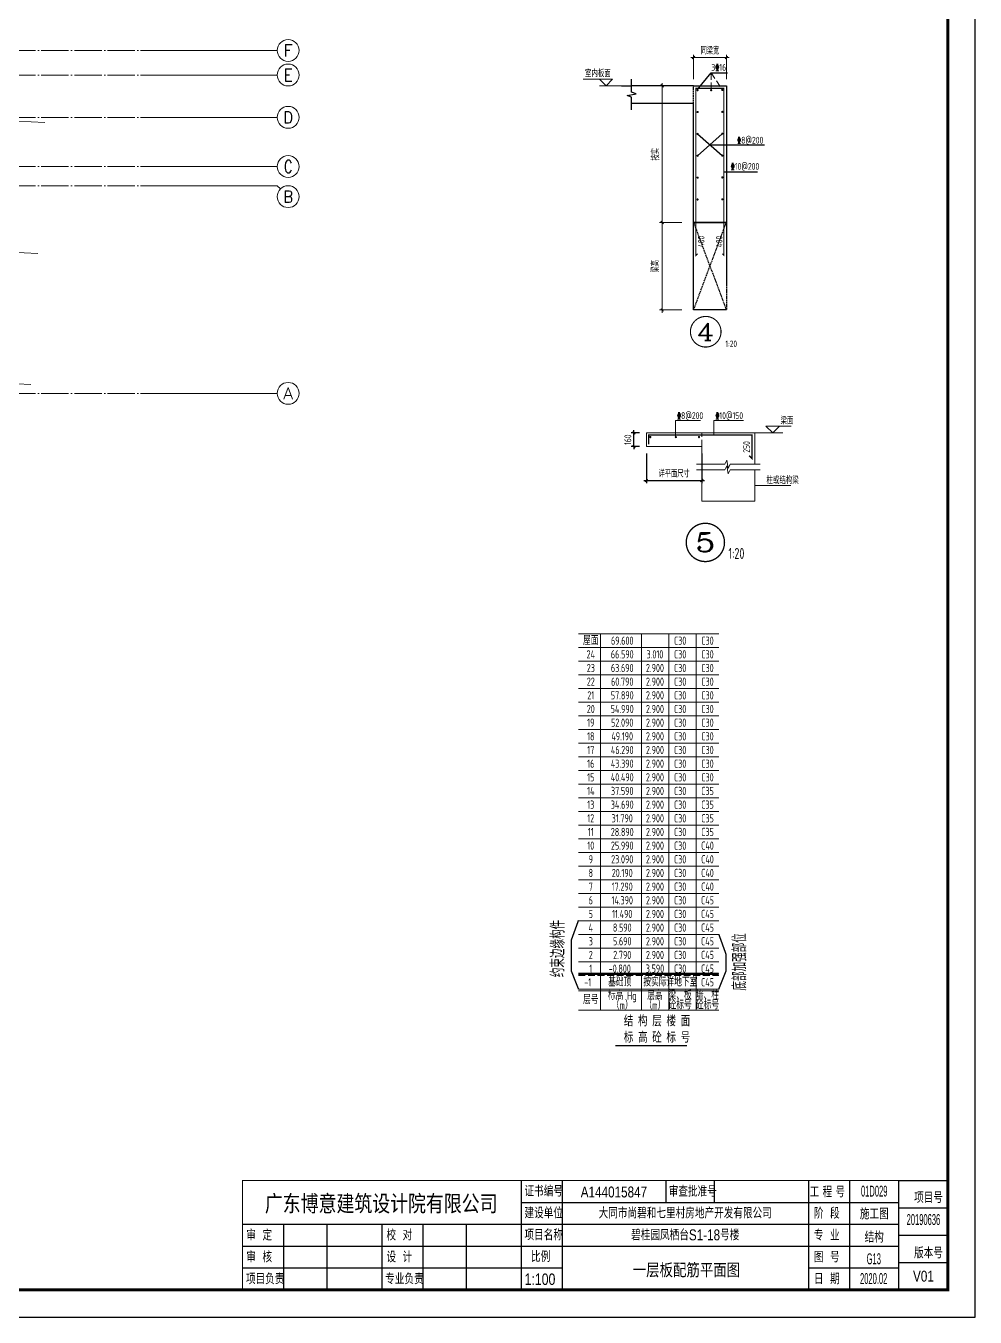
# Model space of a CAD drawing. Extents: x 5874492 to 7194610, y -939842 to -279257.
# Drawn here: x 6656207 to 6690930, y -487210 to -439957 of the extents above; entities that cross this region are included whole.
import ezdxf
from ezdxf.enums import TextEntityAlignment as Align

# ---------------------------------------------------------------- set-up
doc = ezdxf.new("R2010")
doc.units = 0
doc.header["$LTSCALE"] = 1000
doc.linetypes.add('DASH', pattern=[0.35, 0.25, -0.1])
doc.linetypes.add('DOTE', pattern=[2.42, 2, -0.2, 0.02, -0.2])
for name, color, linetype, lineweight in [('A-大样-结构墙线', 140, 'Continuous', 50), ('A-标注-标高标注', 3, 'Continuous', 15), ('A-标注-轴号', 3, 'Continuous', 15), ('A-标注-轴号文字', 7, 'Continuous', 15), ('A-轴线-塔楼', 1, 'DOTE', 9), ('S-基础-BASE', 4, 'DASH', 20), ('S-墙柱-WALL', 6, 'Continuous', 20), ('S-大样-REIN', 1, 'Continuous', 20), ('S-大样-标高', 3, 'Continuous', 20), ('S-板-BEAM', 4, 'DASH', 20), ('S-板-DIM', 3, 'Continuous', 20), ('S-板-大样索引', 3, 'Continuous', 20), ('S-板-楼板负筋', 1, 'Continuous', 20), ('S-轴网-轴号', 3, 'Continuous', 20), ('S-通用-TEXT', 7, 'Continuous', 20)]:
    doc.layers.add(name, color=color, linetype=linetype, lineweight=lineweight)
for name, color, linetype in [('BEAM', 4, 'DASH'), ('DIM', 3, 'Continuous'), ('DIM_IDEN', 3, 'Continuous'), ('DIM_SYMB', 3, 'Continuous'), ('PUB_TEXT', 7, 'Continuous'), ('REIN', 1, 'Continuous'), ('TEXT', 7, 'Continuous'), ('Y-云图图框', 7, 'Continuous')]:
    doc.layers.add(name, color=color, linetype=linetype)
doc.styles.add('_TCH_AXIS', font='COMPLEX.shx', dxfattribs={"bigfont": 'hztxt.shx'})
doc.styles.add('_TCH_DIM', font='tssdeng.shx', dxfattribs={"bigfont": 'hztxt.shx'})
doc.styles.add('_TCH_LABEL', font='COMPLEX', dxfattribs={"bigfont": 'GBCBIG'})
doc.styles.add('_YT_Name', font='', dxfattribs={"width": 0.8})
doc.styles.add('_YT_Sign_Text', font='ros.shx', dxfattribs={"width": 0.8, "bigfont": 'hztxt.shx'})
doc.styles.add('_YT_TK_Text', font='ros.shx', dxfattribs={"width": 0.8, "bigfont": 'hztxt.shx'})
doc.styles.add('COMP', font='COMPLEX.shx', dxfattribs={"bigfont": 'GBCBIG.shx'})
doc.styles.add('COMPLEX', font='COMPLEX')
doc.styles.get("Standard").update_dxf_attribs({"font": 'gbenor.shx', "bigfont": 'gbcbig.shx'})
doc.styles.add('TSSD_Dimension', font='tssdeng.shx', dxfattribs={"width": 0.7, "bigfont": 'tssdchn.shx'})
doc.styles.add('TSSD_NORM', font='tssdeng.shx', dxfattribs={"width": 0.7, "bigfont": 'tssdchn.shx'})
doc.styles.add('TSSD_Rein', font='tssdeng.shx', dxfattribs={"width": 0.7, "bigfont": 'hztxt.shx'})
doc.styles.get('_YT_Name').set_extended_font_data('SimHei')
doc.dimstyles.new('TSSD_20_100', dxfattribs={"dimtxt": 250, "dimasz": 100, "dimexe": 100, "dimexo": 250, "dimgap": 100, "dimtad": 1, "dimdec": 0, "dimlfac": 0.2, "dimzin": 0, "dimdsep": 46, "dimtxsty": 'TSSD_Dimension', "dimblk": 'ARCHTICK', "dimcen": 0, "dimdle": 100, "dimclrt": 7, "dimadec": 0, "dimazin": 0, "dimtfac": 1, "dimtdec": 0, "dimtix": 1, "dimtmove": 2, "dimatfit": 3, "dimfxl": 0, "dimtolj": 1, "dimtzin": 0, "dimarcsym": 0})
doc.dimstyles.new('TSSD_50_100', dxfattribs={"dimtxt": 250, "dimasz": 100, "dimexe": 100, "dimexo": 250, "dimgap": 100, "dimtad": 1, "dimdec": 0, "dimlfac": 0.5, "dimzin": 0, "dimdsep": 46, "dimtxsty": 'TSSD_Dimension', "dimblk": 'ARCHTICK', "dimcen": 0, "dimdle": 100, "dimclrt": 7, "dimadec": 0, "dimazin": 0, "dimtfac": 1, "dimtdec": 0, "dimtix": 1, "dimtmove": 2, "dimatfit": 3, "dimfxl": 0, "dimtolj": 1, "dimtzin": 0, "dimarcsym": 0})

# ---------------------------------------------------------------- blocks, each defined once
blk = doc.blocks.new('ECMCTK_A0_横_单行图名-横向图框会签栏-0')
for p, q in [((1022.98, 50), (1022.98, 26)), ((1023, 50), (1023, 10)), ((1037.98, 50), (1037.98, 10)), ((1075.8, 50), (1075.8, 42)), ((1093.48, 50), (1093.48, 42)), ((1128, 50), (1128, 10)), ((1143, 50), (1143, 10)), ((1161, 50.01), (1179, 50)), ((1161, 50.01), (1161, 10)), ((1023, 42), (1161, 42)), ((1161, 40.01), (1179, 40.01)), ((921, 34), (1161, 34)), ((936, 34), (936, 10)), ((952, 10), (952, 34)), ((972, 34), (972, 10)), ((987, 34), (987, 10)), ((1003, 10), (1003, 34)), ((1161, 30.01), (1179, 30)), ((921, 26), (1161, 26)), ((1161, 20), (1179, 20)), ((921, 18), (1037.96, 18)), ((1128, 18), (1161, 18))]:
    blk.add_line(p, q)
at = {"color": 4}
blk.add_lwpolyline([(0, 0), (1189, 0), (1189, 841), (0, 841)], close=True, dxfattribs=at)
for points, const_width in [([(25, 10), (1179, 10), (1179, 831), (25, 831)], 1), ([(921, 10), (1179, 10), (1179, 50), (921, 50)], 0.45)]:
    blk.add_lwpolyline(points, close=True, dxfattribs=dict(const_width=const_width))
at = {"const_width": 0.45}
for points in [[(921, 10), (921, 50.01), (1161, 50.01)], [(1161, 50.01), (1161, 10)]]:
    blk.add_lwpolyline(points, dxfattribs=at)
at = {"style": '_YT_Sign_Text', "width": 0.8}
for s, p in [('证书编号', (1024.15, 44.14)), ('审查批准号', (1076.91, 44.06)), ('工 程 号', (1128.47, 43.85)), ('项目号', (1166.65, 41.8)), ('建设单位', (1024.15, 36.14)), ('阶  段', (1130.01, 36.05)), ('审  定', (922.41, 28.05)), ('校  对', (973.66, 28.05)), ('项目名称', (1024.15, 28.14)), ('专  业', (1130.01, 28.05)), ('审  核', (922.41, 20.05)), ('设  计', (973.66, 20.05)), ('比例', (1026.54, 20.16)), ('图  号', (1130.01, 20.05)), ('版本号', (1166.65, 21.55)), ('项目负责', (922.27, 12.05)), ('专业负责', (973.21, 12.05)), ('日  期', (1130.01, 12.05))]:
    blk.add_text(s, height=4, dxfattribs=at).set_placement(p)
at = {"color": 80, "flags": 3}
for tag, height, p in [('YTHQINS', 3, (34.31, 832.5)), ('ECMCKEY', 3, (414.25, 484.67)), ('YTTQINS', 5.62, (1196.03, 12.81)), ('YTFRAME', 3, (904.42, 4.05)), ('YTBARCODE_T1', 3, (971.21, 4.65))]:
    blk.add_attdef(tag, text='', height=height, dxfattribs=at).set_placement(p, align=Align.MIDDLE_CENTER)
at = {"color": 80, "style": '_YT_TK_Text', "width": 0.8, "flags": 3}
for tag, p in [('{姓名五}', (9.62, 809.48)), ('{姓名六}', (14.92, 809.38)), ('{姓名七}', (19.96, 809.48)), ('{姓名八}', (24.7, 809.33)), ('[专业五]', (9.63, 785.25)), ('[专业六]', (14.56, 785.25)), ('[专业七]', (19.49, 785.17)), ('[专业八]', (24.5, 785.09)), ('{姓名一}', (9.73, 733.71)), ('{姓名二}', (14.79, 733.6)), ('{姓名三}', (19.65, 733.65)), ('{姓名四}', (24.75, 733.5)), ('[专业一]', (9.58, 710.09)), ('[专业二]', (14.46, 709.92)), ('[专业三]', (19.63, 709.95)), ('[专业四]', (25, 709.79))]:
    blk.add_attdef(tag, text='', height=3, rotation=90, dxfattribs=at).set_placement(p, align=Align.BOTTOM_LEFT)
at = {"style": '_YT_TK_Text', "width": 0.8}
blk.add_attdef('设计联系电话', text='', height=4, rotation=90, dxfattribs=at).set_placement((16.86, 656.55), align=Align.MIDDLE)
for tag, height, style, width, p in [('证书编号', 4, '_YT_Sign_Text', 0.8, (1056.87, 43.81)), ('审查批准号', 4, '_YT_Sign_Text', 0.8, (1109.06, 43.81)), ('工程号', 4, '_YT_Sign_Text', 0.5, (1152.08, 44.12)), ('设计单位', 6, '_YT_Name', 0.8, (971.75, 38.6)), ('建设单位', 4, '_YT_Sign_Text', 0.8, (1082.96, 36.11)), ('阶段', 4, '_YT_Sign_Text', 0.8, (1152.08, 35.81)), ('项目号', 4, '_YT_Sign_Text', 0.5, (1170.08, 33.72)), ('项目名称', 4, '_YT_Sign_Text', 0.8, (1082.96, 28.11)), ('专业', 4, '_YT_Sign_Text', 0.8, (1152.08, 27.31)), ('图纸编号', 4, '_YT_Sign_Text', 0.5, (1151.93, 19.36)), ('图纸名称', 4.5, '_YT_Name', 0.8, (1083.39, 15.06)), ('出图比例', 4.2, '_YT_Sign_Text', 0.8, (1029.82, 11.78)), ('日期', 4, '_YT_Sign_Text', 0.5, (1151.88, 12.13)), ('版本号', 4, '_YT_Sign_Text', 0.8, (1170.08, 13))]:
    blk.add_attdef(tag, text='', height=height, dxfattribs=dict(style=style, width=width)).set_placement(p, align=Align.CENTER)
at = {"style": '_YT_Sign_Text', "width": 0.8, "flags": 3}
for tag, p, height in [('{审定人}', (953.87, 26.45), 6.24), ('{校对人}', (1006.35, 26.53), 6.24), ('[审定人]', (938.95, 27.81), 4.1), ('[校对人]', (990.23, 27.82), 4.1), ('[审核人]', (939.01, 19.76), 4.1), ('{审核人}', (954.98, 18.44), 6.24), ('[设计人]', (990.47, 20.21), 4.1), ('{设计人}', (1006.48, 18.54), 6.24), ('[项目负责人]', (938.78, 12.01), 4.1), ('{项目负责人}', (956.28, 10.72), 6.24), ('[专业负责人]', (990.74, 11.77), 4.1), ('{专业负责人}', (1006.58, 10.36), 6.24)]:
    blk.add_attdef(tag, p, '', height=height, dxfattribs=at)
at = {"color": 80, "flags": 3}
for tag, p in [('YTQRCODE', (899.04, 11.91)), ('YTBZSIT', (25, 10)), ('EXT_TK_LEFT', (25, 10))]:
    blk.add_attdef(tag, p, '', height=3, dxfattribs=at)
blk = doc.blocks.new('_AXISO')
blk.add_circle((0, 0), 0.5)
at = {"layer": 'S-轴网-轴号', "style": 'COMPLEX', "width": 1.041667}
blk.add_attdef('A', text='', height=0.56, dxfattribs=at).set_placement((-0.25, -0.28), (0.25, -0.28), align=Align.FIT)
blk = doc.blocks.new('ZHOUWANG2')
at = {"layer": 'A-标注-轴号'}
for p, q in [((227437, 129120), (231437, 129120)), ((227437, 128220), (231437, 128220)), ((227437, 126670), (231437, 126670)), ((227437, 124870), (231437, 124870)), ((227437, 124170), (231437, 124170)), ((231555, 124052), (231437, 124170)), ((227437, 116570), (231437, 116570))]:
    blk.add_line(p, q, dxfattribs=at)
at = {"layer": 'A-轴线-塔楼', "linetype": 'DOTE', "ltscale": 0.5}
for p, q in [((227437, 129120), (200046, 129120)), ((227437, 128220), (165262, 128220)), ((227437, 126670), (165262, 126670)), ((227437, 124870), (165262, 124870)), ((227437, 124170), (165262, 124170)), ((227437, 116570), (165262, 116570))]:
    blk.add_line(p, q, dxfattribs=at)
at = {"layer": 'A-轴线-塔楼', "ltscale": 0.5}
for p, q in [((222931, 126481), (205051, 127416)), ((222680, 121687), (204800, 122623)), ((222429, 116894), (204550, 117829))]:
    blk.add_line(p, q, dxfattribs=at)
at = {"layer": 'A-标注-轴号'}
ref = blk.add_blockref('_AXISO', (231837, 129120), dxfattribs=dict(at, xscale=800, yscale=800, zscale=800))
ref.add_attrib('A', 'F', dxfattribs={"layer": 'A-标注-轴号文字', "ltscale": 0.2, "height": 445, "style": '_TCH_AXIS'}).set_placement((231668, 128897), (232007, 128897), align=Align.FIT)
ref = blk.add_blockref('_AXISO', (231837, 128220), dxfattribs=dict(at, xscale=800, yscale=800, zscale=800))
ref.add_attrib('A', 'E', dxfattribs={"layer": 'A-标注-轴号文字', "ltscale": 0.2, "height": 445, "style": '_TCH_AXIS'}).set_placement((231668, 127997), (232007, 127997), align=Align.FIT)
ref = blk.add_blockref('_AXISO', (231837, 126670), dxfattribs=dict(at, xscale=800, yscale=800, zscale=800))
ref.add_attrib('A', 'D', dxfattribs={"layer": 'A-标注-轴号文字', "ltscale": 0.2, "height": 435, "style": '_TCH_AXIS'}).set_placement((231661, 126452), (232014, 126452), align=Align.FIT)
ref = blk.add_blockref('_AXISO', (231837, 124870), dxfattribs=dict(at, xscale=800, yscale=800, zscale=800))
ref.add_attrib('A', 'C', dxfattribs={"layer": 'A-标注-轴号文字', "ltscale": 0.2, "height": 456, "style": '_TCH_AXIS'}).set_placement((231675, 124642), (232000, 124642), align=Align.FIT)
ref = blk.add_blockref('_AXISO', (231837, 123770), dxfattribs=dict(at, xscale=800, yscale=800, zscale=800))
ref.add_attrib('A', 'B', dxfattribs={"layer": 'A-标注-轴号文字', "ltscale": 0.2, "height": 435, "style": '_TCH_AXIS'}).set_placement((231661, 123552), (232014, 123552), align=Align.FIT)
ref = blk.add_blockref('_AXISO', (231837, 116570), dxfattribs=dict(at, xscale=800, yscale=800, zscale=800))
ref.add_attrib('A', 'A', dxfattribs={"layer": 'A-标注-轴号文字', "ltscale": 0.2, "height": 425, "style": '_TCH_AXIS'}).set_placement((231655, 116357), (232020, 116357), align=Align.FIT)
blk = doc.blocks.new('27F')
at = {"layer": 'S-通用-TEXT'}
for p, q in [((1009, 15068), (6141, 15068)), ((1809, 15068), (1809, 1293)), ((3309, 15068), (3309, 1293)), ((4309, 1293), (4309, 15068)), ((5309, 1293), (5309, 15068)), ((1009, 14568), (6141, 14568)), ((1009, 14068), (6141, 14068)), ((1009, 13568), (6141, 13568)), ((1009, 13068), (6141, 13068)), ((1009, 12568), (6141, 12568)), ((1009, 12068), (6141, 12068)), ((1009, 11568), (6141, 11568)), ((1009, 11068), (6141, 11068)), ((1009, 10568), (6141, 10568)), ((1009, 10068), (6141, 10068)), ((1009, 9568), (6141, 9568)), ((1009, 9068), (6141, 9068)), ((1009, 8568), (6141, 8568)), ((1009, 8068), (6141, 8068)), ((1009, 7568), (6141, 7568)), ((1009, 7068), (6141, 7068)), ((1009, 6568), (6141, 6568)), ((1009, 6068), (6141, 6068)), ((1009, 5568), (6141, 5568)), ((1009, 5068), (6141, 5068)), ((1009, 4568), (6141, 4568)), ((1009, 4068), (6141, 4068)), ((1009, 3568), (6141, 3568)), ((1009, 3068), (6141, 3068)), ((1009, 2068), (6141, 2068)), ((1009, 2007), (6141, 2007)), ((1009, 1293), (6141, 1293))]:
    blk.add_line(p, q, dxfattribs=at)
at = {"layer": 'S-通用-TEXT', "linetype": 'DASH'}
for p, q in [((1009, 2629), (6141, 2629)), ((1009, 2568), (6141, 2568)), ((1009, 2568), (6141, 2568)), ((1009, 2568), (6141, 2568))]:
    blk.add_line(p, q, dxfattribs=at)
at = {"layer": 'S-通用-TEXT'}
for points in [[(1009, 4586, 50, 50, 0), (744, 3854, 50, 50, 0), (745, 2735, 50, 50, 0), (1009, 2068, 0, 0, 0)], [(6141, 4074, 50, 50, 0), (6406, 3342, 50, 50, 0), (6406, 2735, 50, 50, 0), (6141, 2068, 0, 0, 0)]]:
    blk.add_lwpolyline(points, format="xyseb", dxfattribs=at)
at = {"layer": 'S-通用-TEXT', "const_width": 50}
blk.add_lwpolyline([(2361, 0), (4977, 0)], dxfattribs=at)
at = {"layer": 'S-通用-TEXT', "style": 'TSSD_Rein', "width": 0.7}
for s, p in [('屋面', (1459, 14818)), ('69.600', (2609, 14818)), ('C30', (4728, 14818)), ('C30', (5728, 14818)), ('24', (1459, 14318)), ('66.590', (2609, 14318)), ('3.010', (3806, 14318)), ('C30', (4728, 14318)), ('C30', (5728, 14318)), ('23', (1459, 13818)), ('63.690', (2609, 13818)), ('2.900', (3806, 13818)), ('C30', (4728, 13818)), ('C30', (5728, 13818)), ('22', (1459, 13318)), ('60.790', (2609, 13318)), ('2.900', (3806, 13318)), ('C30', (4728, 13318)), ('C30', (5728, 13318)), ('21', (1459, 12818)), ('57.890', (2609, 12818)), ('2.900', (3806, 12818)), ('C30', (4728, 12818)), ('C30', (5728, 12818)), ('20', (1459, 12318)), ('54.990', (2609, 12318)), ('2.900', (3806, 12318)), ('C30', (4728, 12318)), ('C30', (5728, 12318)), ('19', (1459, 11818)), ('52.090', (2609, 11818)), ('2.900', (3806, 11818)), ('C30', (4728, 11818)), ('C30', (5728, 11818)), ('18', (1459, 11318)), ('49.190', (2609, 11318)), ('2.900', (3806, 11318)), ('C30', (4728, 11318)), ('C30', (5728, 11318)), ('17', (1459, 10818)), ('46.290', (2609, 10818)), ('2.900', (3806, 10818)), ('C30', (4728, 10818)), ('C30', (5728, 10818)), ('16', (1459, 10318)), ('43.390', (2609, 10318)), ('2.900', (3806, 10318)), ('C30', (4728, 10318)), ('C30', (5728, 10318)), ('15', (1459, 9818)), ('40.490', (2609, 9818)), ('2.900', (3806, 9818)), ('C30', (4728, 9818)), ('C30', (5728, 9818)), ('14', (1459, 9318)), ('37.590', (2609, 9318)), ('2.900', (3806, 9318)), ('C30', (4728, 9318)), ('13', (1459, 8818)), ('34.690', (2609, 8818)), ('2.900', (3806, 8818)), ('C30', (4728, 8818)), ('12', (1459, 8318)), ('31.790', (2609, 8318)), ('2.900', (3806, 8318)), ('C30', (4728, 8318)), ('11', (1459, 7818)), ('28.890', (2609, 7818)), ('2.900', (3806, 7818)), ('C30', (4728, 7818)), ('10', (1459, 7318)), ('25.990', (2609, 7318)), ('2.900', (3806, 7318)), ('C30', (4728, 7318)), ('C40', (5728, 7318)), ('9', (1459, 6818)), ('23.090', (2609, 6818)), ('2.900', (3806, 6818)), ('C30', (4728, 6818)), ('C40', (5728, 6818)), ('8', (1459, 6318)), ('20.190', (2609, 6318)), ('2.900', (3806, 6318)), ('C30', (4728, 6318)), ('C40', (5728, 6318)), ('7', (1459, 5818)), ('17.290', (2609, 5818)), ('2.900', (3806, 5818)), ('C30', (4728, 5818)), ('C40', (5728, 5818)), ('6', (1459, 5318)), ('14.390', (2609, 5318)), ('2.900', (3806, 5318)), ('C30', (4728, 5318)), ('5', (1459, 4818)), ('11.490', (2609, 4818)), ('2.900', (3806, 4818)), ('C30', (4728, 4818)), ('4', (1459, 4318)), ('8.590', (2609, 4318)), ('2.900', (3806, 4318)), ('C30', (4728, 4318)), ('3', (1459, 3818)), ('5.690', (2609, 3818)), ('2.900', (3806, 3818)), ('C30', (4728, 3818)), ('2', (1459, 3318)), ('2.790', (2609, 3318)), ('2.900', (3806, 3318)), ('C30', (4728, 3318)), ('1', (1459, 2818)), ('-0.800', (2520, 2818)), ('3.590', (3806, 2818)), ('C30', (4728, 2818)), ('-1', (1349, 2318)), ('基础顶', (2520, 2318)), ('按实际', (3806, 2318)), ('详地下室', (4792, 2318)), ('标高 Hg', (2609, 1827)), ('层高', (3806, 1827)), ('梁、板', (4726, 1833)), ('墙、柱', (5726, 1833)), ('层号', (1459, 1674)), ('（m）', (2609, 1475)), ('（m）', (3806, 1475)), ('砼标号', (4726, 1480)), ('砼标号', (5726, 1480))]:
    blk.add_text(s, height=300, dxfattribs=at).set_placement(p, align=Align.MIDDLE_CENTER)
at = {"layer": 'S-通用-TEXT', "color": 6, "style": 'TSSD_Rein', "width": 0.7}
for s, p in [('C35', (5728, 9318)), ('C35', (5728, 8818)), ('C35', (5728, 8318)), ('C35', (5728, 7818)), ('C45', (5728, 5318)), ('C45', (5728, 4818)), ('C45', (5728, 4318)), ('C45', (5728, 3818)), ('C45', (5728, 3318)), ('C45', (5728, 2818)), ('C45', (5728, 2318))]:
    blk.add_text(s, height=300, dxfattribs=at).set_placement(p, align=Align.MIDDLE_CENTER)
at = {"layer": 'S-通用-TEXT', "color": 7, "style": 'TSSD_Rein', "width": 0.7}
for s, p in [('约束边缘构件', (500, 2502)), ('底部加强部位', (7150, 2013))]:
    blk.add_text(s, height=500, rotation=90, dxfattribs=at).set_placement(p)
at = {"layer": 'S-通用-TEXT', "style": 'TSSD_NORM', "width": 0.7}
for s, p in [('结 构 层 楼 面 ', (2665, 706)), ('标 高 砼 标 号', (2665, 106))]:
    blk.add_text(s, height=400, dxfattribs=at).set_placement(p)
blk = doc.blocks.new('_ArchTick')
at = {"color": 0, "linetype": 'ByBlock', "const_width": 0.4}
blk.add_lwpolyline([(-0.5, -0.5), (0.5, 0.5)], dxfattribs=at)
blk = doc.blocks.new('*D2382')
at = {"layer": 'Defpoints', "color": 0, "transparency": 16777216}
for p in [(-3864, -420), (-1837, -420), (-1837, -1665)]:
    blk.add_point(p, dxfattribs=at)
at = {"layer": 'S-板-DIM', "color": 0, "lineweight": -2, "transparency": 16777216}
for p, q in [((-3864, -670), (-3864, -1765)), ((-1837, -670), (-1837, -1765)), ((-3964, -1665), (-1737, -1665))]:
    blk.add_line(p, q, dxfattribs=at)
at = {"layer": 'S-板-DIM', "color": 0, "lineweight": -2, "transparency": 16777216, "xscale": 100, "yscale": 100, "zscale": 100, "rotation": 180}
blk.add_blockref('_ArchTick', (-3864, -1665), dxfattribs=at)
at = {"layer": 'S-板-DIM', "color": 0, "lineweight": -2, "transparency": 16777216, "xscale": 100, "yscale": 100, "zscale": 100}
blk.add_blockref('_ArchTick', (-1837, -1665), dxfattribs=at)
at = {"layer": 'S-板-DIM', "color": 7, "transparency": 16777216, "insert": (-2850, -1424), "char_height": 250, "attachment_point": 5, "style": 'TSSD_Dimension'}
blk.add_mtext('\\A1;详平面尺寸', dxfattribs=at)
blk = doc.blocks.new('*D2383')
at = {"layer": 'Defpoints', "color": 0, "transparency": 16777216}
for p in [(-4320, 80), (-3864, 80), (-3864, -420)]:
    blk.add_point(p, dxfattribs=at)
at = {"layer": 'S-板-DIM', "color": 0, "lineweight": -2, "transparency": 16777216}
for p, q in [((-4114, 80), (-4420, 80)), ((-4320, 80), (-4320, 180)), ((-4320, -420), (-4320, 80)), ((-4114, -420), (-4420, -420)), ((-4320, -420), (-4320, -520))]:
    blk.add_line(p, q, dxfattribs=at)
at = {"layer": 'S-板-DIM', "color": 0, "lineweight": -2, "transparency": 16777216, "xscale": 100, "yscale": 100, "zscale": 100}
for p, rotation in [((-4320, 80), 270), ((-4320, -420), 90)]:
    blk.add_blockref('_ArchTick', p, dxfattribs=dict(at, rotation=rotation))
at = {"layer": 'S-板-DIM', "color": 7, "transparency": 16777216, "insert": (-4545, -170), "char_height": 250, "attachment_point": 5, "rotation": 90, "style": 'TSSD_Dimension'}
blk.add_mtext('\\A1;160', dxfattribs=at)
blk = doc.blocks.new('_INDEX1')
at = {"const_width": 0.035}
blk.add_lwpolyline([(-0.5, 0, 1), (0.5, 0, 1)], format="xyb", close=True, dxfattribs=at)
at = {"style": 'COMP', "width": 2.333333}
blk.add_attdef('1', text='', height=0.5, dxfattribs=at).set_placement((-0.25, -0.25), (0.25, -0.25), align=Align.FIT)
blk = doc.blocks.new('*D2379')
at = {"layer": 'Defpoints', "color": 0, "transparency": 16777216}
for p in [(4375718, -464853), (4374518, -465890), (4375718, -465890)]:
    blk.add_point(p, dxfattribs=at)
at = {"layer": 'DIM', "color": 0, "lineweight": -2, "transparency": 16777216}
for p, q in [((4374418, -464853), (4375818, -464853)), ((4374518, -465640), (4374518, -464753)), ((4375718, -465640), (4375718, -464753))]:
    blk.add_line(p, q, dxfattribs=at)
at = {"layer": 'DIM', "color": 0, "lineweight": -2, "transparency": 16777216, "xscale": 100, "yscale": 100, "zscale": 100, "rotation": 180}
blk.add_blockref('_ArchTick', (4374518, -464853), dxfattribs=at)
at = {"layer": 'DIM', "color": 0, "lineweight": -2, "transparency": 16777216, "xscale": 100, "yscale": 100, "zscale": 100}
blk.add_blockref('_ArchTick', (4375718, -464853), dxfattribs=at)
at = {"layer": 'DIM', "color": 7, "transparency": 16777216, "insert": (4375118, -464613), "char_height": 250, "attachment_point": 5, "style": 'TSSD_Dimension'}
blk.add_mtext('\\A1;同梁宽', dxfattribs=at)
blk = doc.blocks.new('*D2380')
at = {"layer": 'Defpoints', "color": 0, "transparency": 16777216}
for p in [(4373370, -465890), (4374345, -465890), (4374345, -470890)]:
    blk.add_point(p, dxfattribs=at)
at = {"layer": 'DIM', "color": 0, "lineweight": -2, "transparency": 16777216}
for p, q in [((4374095, -465890), (4373270, -465890)), ((4373370, -470990), (4373370, -465790)), ((4374095, -470890), (4373270, -470890))]:
    blk.add_line(p, q, dxfattribs=at)
at = {"layer": 'DIM', "color": 0, "lineweight": -2, "transparency": 16777216, "xscale": 100, "yscale": 100, "zscale": 100}
for p, rotation in [((4373370, -465890), 90), ((4373370, -470890), 270)]:
    blk.add_blockref('_ArchTick', p, dxfattribs=dict(at, rotation=rotation))
at = {"layer": 'DIM', "color": 7, "transparency": 16777216, "insert": (4373137, -468390), "char_height": 250, "attachment_point": 5, "rotation": 90, "style": 'TSSD_Dimension'}
blk.add_mtext('\\A1;按实', dxfattribs=at)
blk = doc.blocks.new('*D2381')
at = {"layer": 'Defpoints', "color": 0, "transparency": 16777216}
for p in [(4373370, -470890), (4374345, -470890), (4374345, -474090)]:
    blk.add_point(p, dxfattribs=at)
at = {"layer": 'DIM', "color": 0, "lineweight": -2, "transparency": 16777216}
for p, q in [((4374095, -470890), (4373270, -470890)), ((4373370, -474190), (4373370, -470790)), ((4374095, -474090), (4373270, -474090))]:
    blk.add_line(p, q, dxfattribs=at)
at = {"layer": 'DIM', "color": 0, "lineweight": -2, "transparency": 16777216, "xscale": 100, "yscale": 100, "zscale": 100}
for p, rotation in [((4373370, -470890), 90), ((4373370, -474090), 270)]:
    blk.add_blockref('_ArchTick', p, dxfattribs=dict(at, rotation=rotation))
at = {"layer": 'DIM', "color": 7, "transparency": 16777216, "insert": (4373129, -472490), "char_height": 250, "attachment_point": 5, "rotation": 90, "style": 'TSSD_Dimension'}
blk.add_mtext('\\A1;梁高', dxfattribs=at)
blk = doc.blocks.new('20191118171806')
at = {"layer": 'S-墙柱-WALL'}
for points in [[(-1837.1, -1070), (-1837.1, -420), (-3863.8, -420), (-3863.8, 80), (-1837.1, 80), (100, 80), (100, -1070)], [(-2037.1, -1070), (-999, -1070), (-929, -920), (-869, -1220), (-799, -1070), (300, -1070)], [(-2037.1, -1270), (-999, -1270), (-929, -1120), (-869, -1420), (-799, -1270), (300, -1270)], [(100, -1270), (100, -2420), (-1837.1, -2420), (-1837.1, -1270)]]:
    blk.add_lwpolyline(points, dxfattribs=at)
at = {"layer": 'S-大样-REIN', "const_width": 40}
for points in [[(-3701.3, -74.2, -1), (-3741.3, -74.2, -1)], [(-2766.5, -74.2, -1), (-2806.5, -74.2, -1)], [(-1921.4, -74.2, -1), (-1961.4, -74.2, -1)]]:
    blk.add_lwpolyline(points, format="xyb", close=True, dxfattribs=at)
at = {"layer": 'S-大样-标高', "color": 3}
for points in [[(100, 80), (1123.4, 80)], [(1431.8, 330), (505.5, 330), (755.5, 80), (1005.5, 330)]]:
    blk.add_lwpolyline(points, dxfattribs=at)
at = {"layer": 'S-板-BEAM'}
blk.add_line((-1837.1, -420), (-1837.1, 80), dxfattribs=at)
at = {"layer": 'S-板-楼板负筋', "const_width": 45}
blk.add_lwpolyline([(-3783.8, -340), (-3783.8, 0), (0, 0), (0, -860.8), (-106.1, -754.7)], dxfattribs=at)
at = {"layer": 'S-通用-TEXT'}
for p, q in [((-2794.7, -74.2), (-2794.7, 527.2)), ((-2794.7, 527.2), (-1881.1, 527.2)), ((-1393.1, 0), (-1393.1, 527.2)), ((-1393.1, 527.2), (-315.1, 527.2)), ((100, -1845), (1421.3, -1845))]:
    blk.add_line(p, q, dxfattribs=at)
at = {"layer": 'S-板-大样索引'}
ref = blk.add_blockref('_INDEX1', (-1708.3, -3928.3), dxfattribs=dict(at, xscale=-1400, yscale=1400, zscale=1400))
ref.add_attrib('1', '5', dxfattribs={"layer": '0', "color": 7, "height": 700, "style": 'COMP', "width": 1.5}).set_placement((-2058.3, -4278.3), (-1358.3, -4278.3), align=Align.FIT)
at = {"layer": 'S-大样-标高', "color": 7, "style": 'TSSD_Rein', "width": 0.7}
blk.add_text('梁面', height=250, dxfattribs=at).set_placement((1040.1, 398.6))
at = {"layer": 'S-板-大样索引', "style": 'TSSD_Rein', "width": 0.7}
blk.add_text('1:20', height=400, dxfattribs=at).set_placement((-866.3, -4532))
at = {"layer": 'S-通用-TEXT', "style": 'TSSD_Rein', "width": 0.7}
for s, p in [('\x848@200', (-2746.4, 587.6)), ('\x8410@150', (-1344.7, 587.6)), ('柱或结构梁', (526.4, -1784.6))]:
    blk.add_text(s, height=250, dxfattribs=at).set_placement(p)
blk.add_text('250', height=250, rotation=90, dxfattribs=at).set_placement((-77, -646.9))
at = {"layer": 'S-板-DIM'}
for p2, distance, text, picture, middle in [((-3863.8, 80), 456.2, '160', '*D2383', (-4545, -170)), ((-1837.1, -420), -1244.7, '详平面尺寸', '*D2382', (-2850.5, -1424))]:
    dim = blk.add_aligned_dim(p1=(-3863.8, -420), p2=p2, distance=distance, text=text, dimstyle='TSSD_20_100', dxfattribs=at)
    dim.commit()
    dim.dimension.update_dxf_attribs({"geometry": picture, "text_midpoint": middle})
blk = doc.blocks.new('BW-1210147944', base_point=(4370482.9, -475445.7, 0))
at = {"flags": 128}
for points in [[(4375161.3, -465413.5), (4375570.2, -466039.6)], [(4375161.3, -465413.5), (4375161.4, -466039.6)]]:
    blk.add_lwpolyline(points, dxfattribs=at)
at = {"layer": 'A-大样-结构墙线', "lineweight": -3}
for p, q in [((4374517.7, -465889.6), (4372252.7, -465889.6)), ((4374517.7, -466529.6), (4372252.7, -466529.6))]:
    blk.add_line(p, q, dxfattribs=at)
for points in [[(4374517.7, -465889.6), (4375717.7, -465889.6), (4375717.7, -470889.6), (4374517.7, -470889.6), (4374517.7, -466529.6)], [(4375717.7, -474089.6), (4374517.7, -474089.6), (4374517.7, -470889.6), (4375717.7, -470889.6), (4375717.7, -473089.6)]]:
    blk.add_lwpolyline(points, dxfattribs=at)
at = {"layer": 'A-标注-标高标注'}
for p, q in [((4371559.7, -465649.6), (4370482.9, -465649.6)), ((4371319.7, -465889.6), (4371079.7, -465649.6)), ((4371879.7, -465889.6), (4371079.7, -465889.6)), ((4371319.7, -465889.6), (4371559.7, -465649.6))]:
    blk.add_line(p, q, dxfattribs=at)
at = {"layer": 'A-标注-标高标注', "lineweight": -3}
blk.add_line((4371879.7, -465889.6), (4372252.7, -465889.6), dxfattribs=at)
at = {"layer": 'BEAM', "lineweight": -3, "ltscale": 0.2}
for p, q in [((4374517.7, -466529.6), (4374517.7, -465889.6)), ((4374517.7, -474089.6), (4375717.7, -470889.6)), ((4374517.7, -470889.6), (4375717.7, -474089.6)), ((4375717.7, -473089.6), (4375717.7, -474089.6))]:
    blk.add_line(p, q, dxfattribs=at)
at = {"layer": 'DIM_IDEN', "const_width": 40}
blk.add_lwpolyline([(4375524, -474885.7, 1), (4374404, -474885.7, 1)], format="xyb", close=True, dxfattribs=at)
at = {"layer": 'DIM_SYMB'}
blk.add_lwpolyline([(4372252.7, -466769.6), (4372252.7, -466299.6), (4372084.7, -466238.5), (4372420.7, -466179.2), (4372252.7, -466119.6), (4372252.7, -465649.6)], dxfattribs=at)
at = {"layer": 'REIN', "const_width": 40}
blk.add_lwpolyline([(4374662.3, -472033), (4374605.7, -472089.6), (4374605.7, -465977.6), (4375629.7, -465977.6), (4375629.7, -472089.6), (4375573.1, -472033)], dxfattribs=at)
at = {"layer": 'REIN', "const_width": 40, "flags": 128}
for points in [[(4374645.1, -466046.3, 1), (4374685.1, -466046.3, 1)], [(4375141.4, -466046.2, 1), (4375181.4, -466046.2, 1)], [(4375550.2, -466039.6, 1), (4375590.2, -466039.6, 1)], [(4374645.1, -466846.3, 1), (4374685.1, -466846.3, 1)], [(4375550.2, -466839.6, 1), (4375590.2, -466839.6, 1)], [(4374645.1, -467646.3, 1), (4374685.1, -467646.3, 1)], [(4375550.2, -467639.6, 1), (4375590.2, -467639.6, 1)], [(4374645.1, -468446.3, 1), (4374685.1, -468446.3, 1)], [(4375550.2, -468439.6, 1), (4375590.2, -468439.6, 1)], [(4374645.1, -469246.3, 1), (4374685.1, -469246.3, 1)], [(4375550.2, -469239.6, 1), (4375590.2, -469239.6, 1)], [(4374645.1, -470046.3, 1), (4374685.1, -470046.3, 1)], [(4375550.2, -470039.6, 1), (4375590.2, -470039.6, 1)]]:
    blk.add_lwpolyline(points, format="xyb", close=True, dxfattribs=at)
at = {"layer": 'TEXT'}
for p, q in [((4374665.1, -468446.3), (4375570.2, -467639.6)), ((4374665.1, -467646.3), (4375570.2, -468439.6)), ((4375117.6, -468042.9), (4377108.4, -468042.9)), ((4375629.7, -469033.6), (4376857.4, -469033.6))]:
    blk.add_line(p, q, dxfattribs=at)
blk.add_lwpolyline([(4374646.4, -466039.6), (4375161.3, -465413.5), (4375761, -465413.5)], dxfattribs=at)
at = {"layer": 'PUB_TEXT', "style": '_TCH_LABEL', "width": 1.3125}
blk.add_text('4', height=633.6, dxfattribs=at).set_placement((4374647.2, -475202.5), (4375280.8, -475202.5), align=Align.FIT)
at = {"layer": 'PUB_TEXT', "style": '_TCH_DIM', "width": 0.705882}
blk.add_text('1:20', height=238, dxfattribs=at).set_placement((4375684, -475445.7))
at = {"layer": 'TEXT', "style": 'TSSD_Rein', "width": 0.7}
for s, p in [('室内板面', (4370546.1, -465565.6)), ('3\x8416', (4375169.4, -465334.7)), ('\x848@200', (4376111.2, -468001.9)), ('\x8410@200', (4375876.2, -468960.2))]:
    blk.add_text(s, height=250, dxfattribs=at).set_placement(p)
for p in [(4374918.6, -471789.3), (4375577.5, -471789.3)]:
    blk.add_text('400', height=240, rotation=90, dxfattribs=at).set_placement(p)
at = {"layer": 'DIM'}
dim = blk.add_linear_dim(base=(4375717.7, -464853), p1=(4374517.7, -465889.6), p2=(4375717.7, -465889.6), text='同梁宽', dimstyle='TSSD_20_100', dxfattribs=at)
dim.commit()
dim.dimension.update_dxf_attribs({"geometry": '*D2379', "text_midpoint": (4375117.7, -464613.2)})
for p1, p2, text, picture, middle in [((4374344.9, -470889.6), (4374344.9, -465889.6), '按实', '*D2380', (4373137.2, -468389.6)), ((4374344.9, -474089.6), (4374344.9, -470889.6), '梁高', '*D2381', (4373129.3, -472489.6))]:
    dim = blk.add_aligned_dim(p1=p1, p2=p2, distance=974.8, text=text, dimstyle='TSSD_50_100', dxfattribs=at)
    dim.commit()
    dim.dimension.update_dxf_attribs({"geometry": picture, "text_midpoint": middle})

msp = doc.modelspace()

# ---------------------------------------------------------------- linework, layer by layer
at = {"layer": 'S-通用-TEXT', "const_width": 80}
msp.add_lwpolyline([(6676421.4, -474644.2), (6681553.3, -474644.2)], dxfattribs=at)

# ---------------------------------------------------------------- block references
at = {"color": 3}
msp.add_blockref('ZHOUWANG2', (6433965.2, -569977), dxfattribs=at)
msp.add_blockref('20191118171806', (6682770.3, -454932.4))
at = {"layer": 'S-基础-BASE'}
msp.add_blockref('BW-1210147944', (6676594.3, -451711.4, 0), dxfattribs=at)
at = {"layer": 'S-通用-TEXT'}
msp.add_blockref('27F', (6675412.3, -477272.8), dxfattribs=at)
at = {"layer": 'Y-云图图框'}
ref = msp.add_blockref('ECMCTK_A0_横_单行图名-横向图框会签栏-0', (6572030.5, -487209.8), dxfattribs=dict(at, xscale=100, yscale=100, zscale=100))
ref.add_attrib('图纸编号', 'G13', dxfattribs={"layer": '0', "height": 400, "style": '_YT_Sign_Text', "width": 0.5}).set_placement((6687223.4, -485273.5), align=Align.CENTER)
ref.add_attrib('图纸名称', '一层板配筋平面图', dxfattribs={"layer": '0', "height": 450, "style": '_YT_Name', "width": 0.8}).set_placement((6680369.4, -485703.4), align=Align.CENTER)
ref.add_attrib('版本号', 'V01', dxfattribs={"layer": '0', "height": 400, "style": '_YT_Sign_Text', "width": 0.8}).set_placement((6689038.2, -485909.6), align=Align.CENTER)
ref.add_attrib('项目名称', '碧桂园凤栖台S1-18号楼', dxfattribs={"layer": '0', "height": 400, "style": '_YT_Sign_Text', "width": 0.8}).set_placement((6680326.5, -484398.4), align=Align.CENTER)
ref.add_attrib('出图比例', '1:100', dxfattribs={"layer": '0', "height": 420, "style": '_YT_Sign_Text', "width": 0.8}).set_placement((6675013, -486031.6), align=Align.CENTER)
ref.add_attrib('工程号', '01D029', dxfattribs={"layer": '0', "height": 400, "style": '_YT_Sign_Text', "width": 0.5}).set_placement((6687238.1, -482797.5), align=Align.CENTER)
ref.add_attrib('阶段', '施工图', dxfattribs={"layer": '0', "height": 400, "style": '_YT_Sign_Text', "width": 0.8}).set_placement((6687238.1, -483628.4), align=Align.CENTER)
ref.add_attrib('专业', '结构', dxfattribs={"layer": '0', "height": 400, "style": '_YT_Sign_Text', "width": 0.8}).set_placement((6687238.1, -484478.8), align=Align.CENTER)
ref.add_attrib('日期', '2020.02', dxfattribs={"layer": '0', "height": 400, "style": '_YT_Sign_Text', "width": 0.5}).set_placement((6687218.5, -485996.9), align=Align.CENTER)
ref.add_attrib('项目号', '20190636', dxfattribs={"layer": '0', "height": 400, "style": '_YT_Sign_Text', "width": 0.5}).set_placement((6689038.2, -483837.7), align=Align.CENTER)
ref.add_attrib('建设单位', '大同市尚碧和七里村房地产开发有限公司', dxfattribs={"layer": '0', "height": 400, "style": '_YT_Sign_Text', "width": 0.8}).set_placement((6680326.5, -483598.4), align=Align.CENTER)
ref.add_attrib('设计单位', '广东博意建筑设计院有限公司', dxfattribs={"layer": '0', "height": 600, "style": '_YT_Name', "width": 0.8}).set_placement((6669205.1, -483349.6), align=Align.CENTER)
ref.add_attrib('证书编号', 'A144015847', dxfattribs={"layer": '0', "height": 400, "style": '_YT_Sign_Text', "width": 0.8}).set_placement((6677717.1, -482828.6), align=Align.CENTER)

doc.saveas('drawing.dxf')
